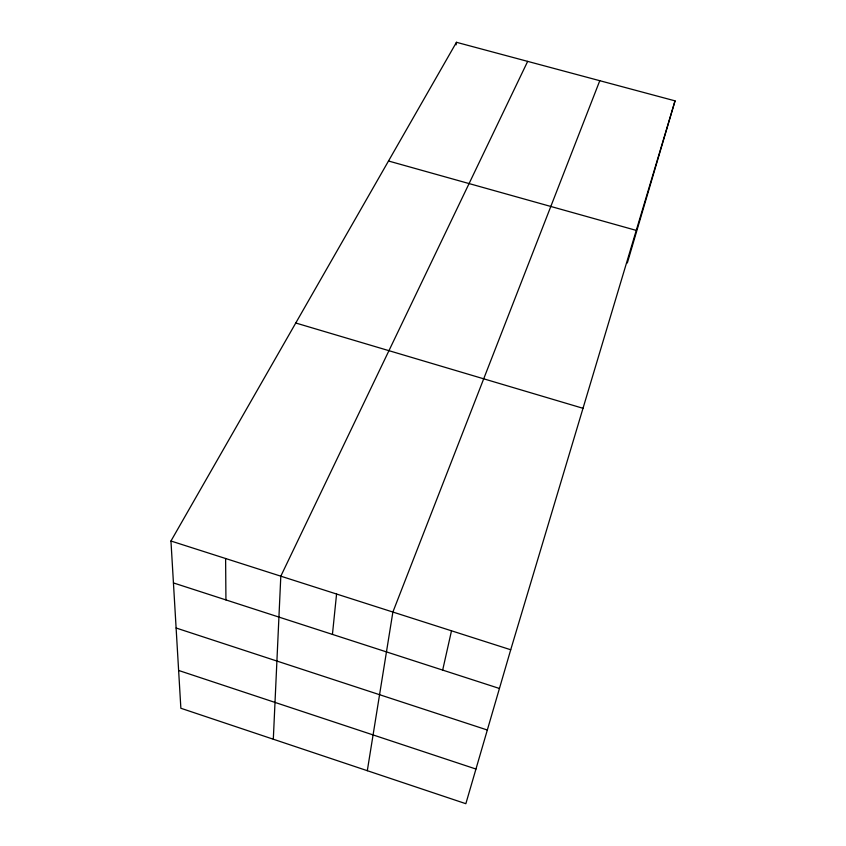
<?xml version="1.0" encoding="UTF-8"?>
<svg xmlns="http://www.w3.org/2000/svg" width="846" height="846" viewBox="0 0 846 846"><rect width="100%" height="100%" fill="white"/><g stroke="black" fill="none" stroke-linecap="round" stroke-linejoin="round"><path stroke-width="1.27" d="M273.311 739.224L280.809 576.179L527.671 61.377M332.436 634.405L336.571 594.019M456.089 44.859L456.459 42.3L675.045 100.864L627.33 262.958M367.312 770.706L392.882 612.049L599.782 80.698M442.67 670.095L451.5 630.809M675.045 100.864L510.72 649.76L465.85 803.7L180.864 708.261L170.955 541.017L456.459 42.3M388.504 161.004L636.266 230.398M295.762 323.003L583.01 408.301M170.955 541.017L510.72 649.76M173.441 582.926L499.436 688.475M176.105 628.007L487.328 730.013M178.622 670.455L475.949 769.035M225.607 558.508L225.935 599.92"/></g></svg>
